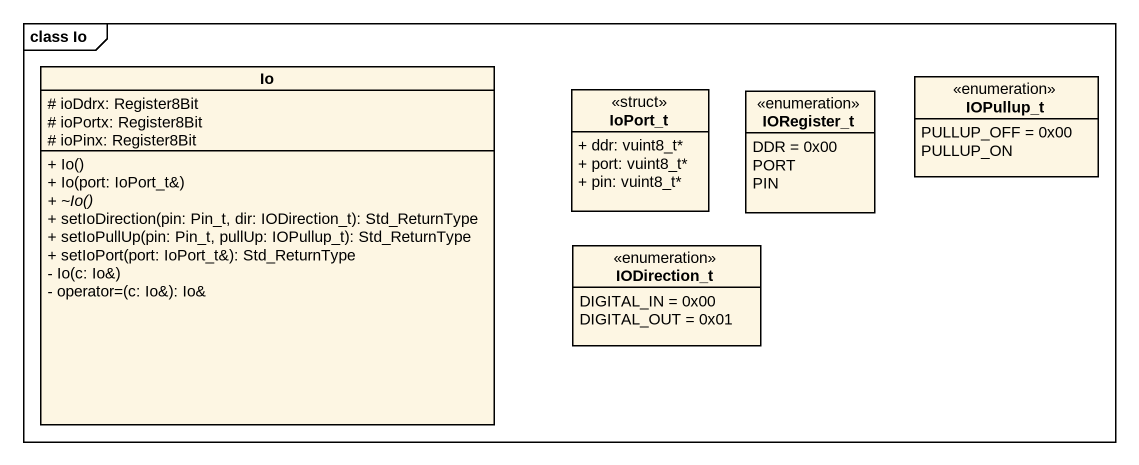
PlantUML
@startuml
mainframe class Io
hide circle
hide empty members
skinparam classAttributeIconSize 0
class Io {
  # ioDdrx: Register8Bit
  # ioPortx: Register8Bit
  # ioPinx: Register8Bit
  + Io()
  + Io(port: IoPort_t&)
  {abstract} + ~Io()
  + setIoDirection(pin: Pin_t, dir: IODirection_t): Std_ReturnType
  + setIoPullUp(pin: Pin_t, pullUp: IOPullup_t): Std_ReturnType
  + setIoPort(port: IoPort_t&): Std_ReturnType
  - Io(c: Io&)
  - operator=(c: Io&): Io&
}
class IoPort_t <<struct>> {
  + ddr: vuint8_t*
  + port: vuint8_t*
  + pin: vuint8_t*
}
enum IORegister_t {
  DDR = 0x00
  PORT
  PIN
}
enum IOPullup_t {
  PULLUP_OFF = 0x00
  PULLUP_ON
}
enum IODirection_t {
  DIGITAL_IN = 0x00
  DIGITAL_OUT = 0x01
}
@enduml
